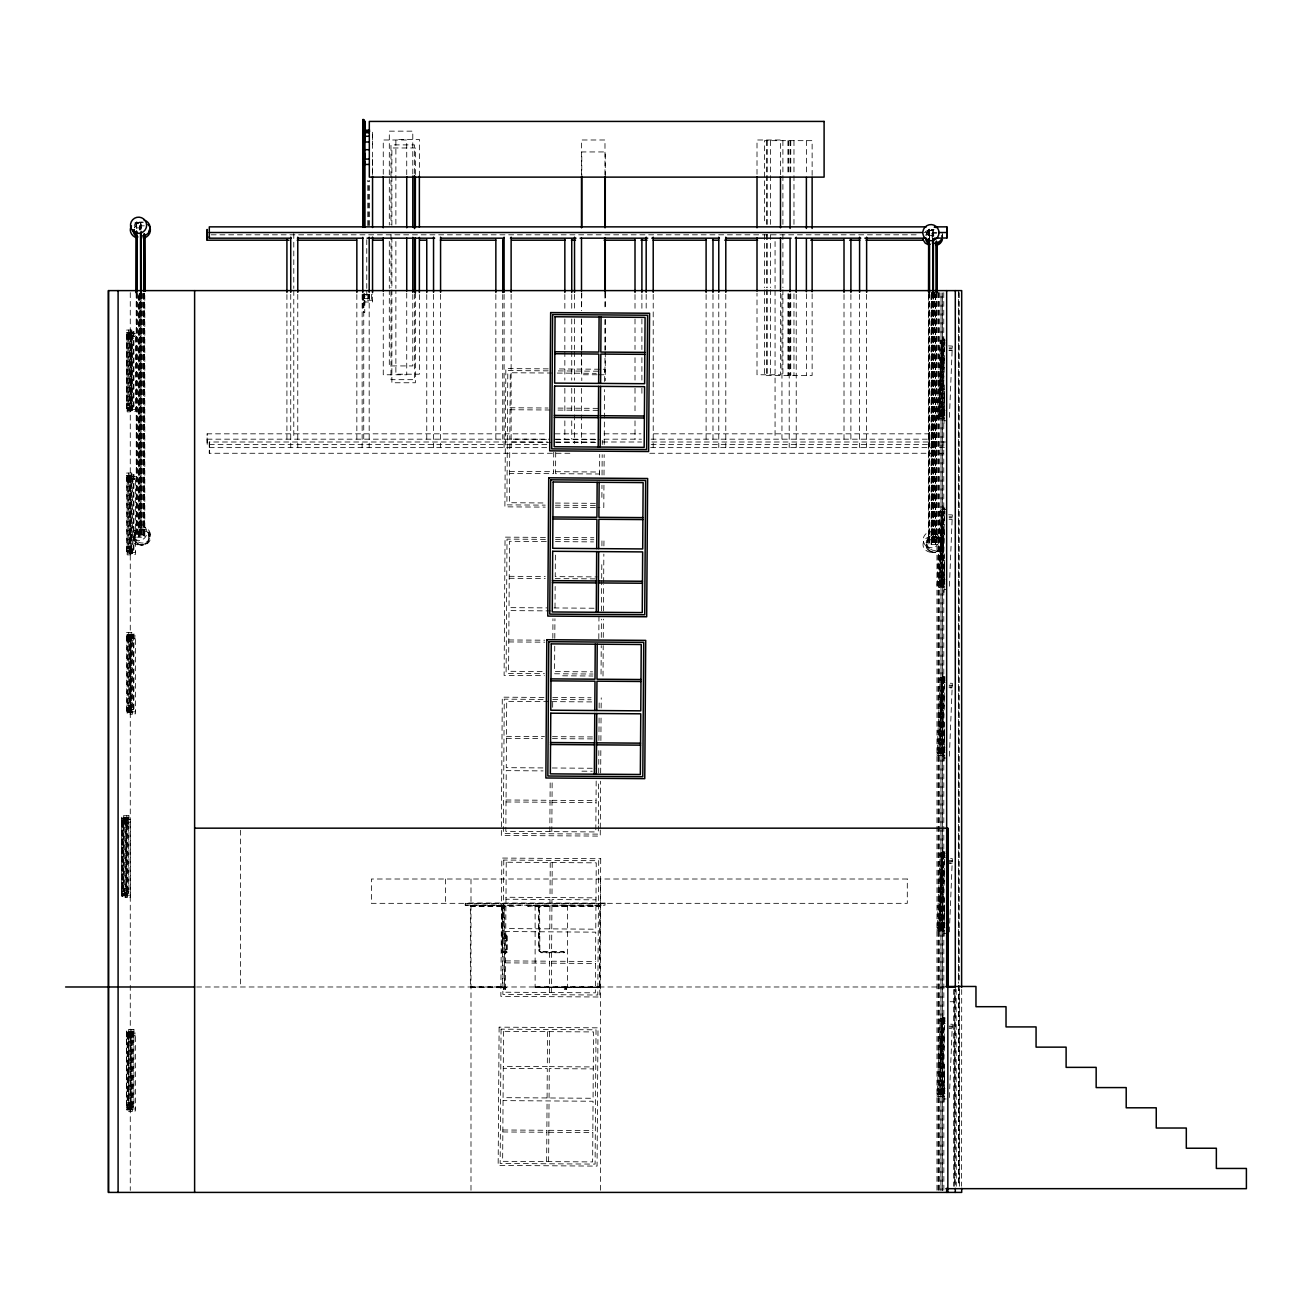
<?xml version="1.0" encoding="UTF-8"?>
<svg xmlns="http://www.w3.org/2000/svg" width="1312" height="1312" viewBox="0 0 1312 1312"><rect width="100%" height="100%" fill="white"/><g stroke="black" fill="none" stroke-linecap="round" stroke-linejoin="round"><path stroke-width="0.75" stroke-dasharray="5 3.75" d="M362.768 294.577L362.768 310.911L363.752 310.911M363.752 294.15L363.752 312.518L364.752 312.518L364.752 294.15M366.77 288.46L366.77 237.685M367.77 225.516L367.77 180.4M368.639 225.5L368.639 180.81M369.623 225.516L369.623 180.4M372.542 174.627L372.542 131.561L372.542 144.172M546.809 444.522L207.148 444.522L207.083 439.176L207.148 433.829L546.809 433.829M569.867 453.263L209.297 453.263L209.297 441.996L547.334 441.996M929.355 234.815L929.437 229.452L929.355 237.505M929.503 234.815L929.503 237.505M546.645 1161.612L547.071 1100.932M547.088 1097.964L547.284 1068.608L503.283 1068.312M547.547 1031.626L547.301 1066.64L503.283 1066.328M549.826 831.628L550.187 780.722M549.351 992.528L549.761 931.848M549.794 928.88L549.99 899.524L505.973 899.212M550.236 862.542L550.007 897.539L505.989 897.244M548.629 1161.628L549.039 1100.948M549.072 1097.98L549.269 1068.624L593.27 1068.919M549.515 1031.642L549.285 1066.64L593.286 1066.951M553.73 452.132L553.582 473.681L509.581 473.386M552.828 638.304L552.959 618.739M551.811 831.628L552.155 780.738M552.664 707.299L552.696 701.658M551.319 992.528L551.745 931.848M551.762 928.88L551.958 899.54L595.976 899.835M552.221 862.558L551.975 897.556L595.992 897.867M555.714 452.148L555.566 473.698L599.568 473.993M554.746 646.16L554.566 671.596L592.581 671.859M554.796 638.321L554.943 618.756M555.009 607.948L555.156 586.431M555.37 555.091L555.222 576.624L597.239 576.919M596.173 781.034L595.812 831.939L505.825 831.316L506.235 770.636L543.053 770.898M599.568 475.026L599.715 454.411M598.813 638.616L598.961 617.296M598.338 825.986L598.272 834.12L503.332 833.464L504.251 699.148L544.66 699.427M598.338 823.936L598.633 781.214M598.698 773.063L598.862 748.644M598.928 740.509L599.092 716.09M599.141 707.955L599.207 699.804M601.88 497.396L601.978 485.178M602.044 475.01L602.175 454.657M602.257 444.489L602.274 440.406M601.044 674.089L601.24 645.602M601.29 637.452L601.421 619.149M601.47 610.998L601.683 580.478M601.7 578.444L601.814 562.159M601.929 545.874L601.962 539.773M600.289 830.004L600.24 836.105L501.332 835.432L502.283 697.164L544.677 697.459M600.289 827.97L600.617 781.214M600.666 773.08L600.847 748.676M600.896 740.542L601.06 716.139M601.126 708.004L601.24 697.853M600.716 858.737L599.764 997.005L500.856 996.333L501.807 858.064L600.765 858.737M603.946 485.161L603.799 507.531L597.747 507.482M604.012 474.993L604.16 454.657M604.225 444.489L604.389 420.086M604.406 418.052L604.602 389.598M604.668 381.464L604.75 369.262L558.322 368.934M603.012 676.074L603.208 645.586M603.274 637.452L603.389 619.149M603.454 611.015L603.635 584.578M603.651 582.544L603.848 554.074M603.897 545.94L604.012 537.805M207.181 444.342L207.148 433.829M651.162 444.522L929.437 444.522L929.503 440.553L929.437 433.829L651.162 433.829M941.557 340.267L938.392 418.052L943.574 418.266L944.673 391.353M939.228 416.265L942.229 342.432M942.918 337.086L939.753 414.854L944.952 415.068M940.573 416.15L943.574 342.334M940.786 416.593L943.787 342.776L941.672 342.694M944.361 340.054L941.212 417.823L944.656 417.97M941.95 412.968L944.771 343.662M944.656 358.52L942.229 418.364L937.047 418.151L940.212 340.382L945.394 340.579M944.656 385.023L943.394 415.937L941.278 415.855M944.673 396.782L943.787 418.708L938.588 418.495L941.754 340.71L945.214 340.858M943.951 423.628L944.64 406.72M938.392 586.907L941.557 509.138M939.228 585.119L942.229 511.303M942.918 505.94L939.769 583.725L944.952 583.938M940.573 585.021L943.574 511.188L941.475 511.106M940.786 585.464L943.787 511.647L941.688 511.549M944.378 508.908L941.212 586.694L944.673 586.825M941.95 581.823L944.771 512.516M942.229 587.218L944.673 527.391M949.412 417.347L952.299 346.056L947.116 345.843M943.394 584.791L944.656 553.877M944.673 560.224L943.574 587.12L937.047 587.005L940.212 509.236L945.394 509.45M944.673 565.636L943.787 587.563L938.605 587.35L941.754 509.581L945.214 509.712M943.968 592.483L944.64 575.574M939.261 753.514L942.246 679.698M942.934 674.335L939.786 752.12L944.968 752.334M940.606 753.416L943.59 679.6M940.802 753.859L943.804 680.042L941.704 679.944M944.394 677.304L941.229 755.089L944.689 755.236M941.967 750.234L944.788 680.928M944.673 696.262L942.246 755.63L937.063 755.417L940.228 677.632L945.411 677.845M949.412 586.202L952.315 514.927L947.116 514.714M944.673 722.272L943.41 753.203L941.311 753.104M944.673 728.914L943.59 755.515L938.408 755.302L941.573 677.533L945.034 677.664M944.656 735.048L943.804 755.958L938.621 755.745L941.786 677.976L945.23 678.124M943.984 760.878L944.656 743.97M939.261 928.896L942.262 855.063M942.951 849.717L939.786 927.486L944.968 927.699M940.606 928.781L943.607 854.965M940.819 929.224L943.82 855.408L941.704 855.326M944.394 852.685L941.229 930.454L944.689 930.602M941.983 925.6L944.788 856.293M944.673 871.627L942.262 930.995L937.063 930.782L940.228 852.997L945.427 853.21M949.363 756.171L952.332 683.322L947.133 683.109M944.673 897.654L943.426 928.568L941.311 928.486M944.656 904.968L943.607 930.88L938.408 930.684L941.573 852.898L945.034 853.046M944.656 910.43L943.82 931.323L938.621 931.126L941.786 853.341L945.247 853.489M943.984 936.26L944.673 919.335M941.59 1018.473L938.424 1096.242L943.607 1096.455L944.673 1070.526M939.261 1094.454L942.262 1020.638M942.951 1015.275L939.802 1093.06L944.984 1093.257M940.819 1094.798L943.607 1020.523L941.508 1020.441M944.394 1018.243L941.245 1096.028L944.706 1096.16M941.983 1091.158L944.804 1021.851M944.673 1037.202L942.262 1096.553L937.08 1096.34L940.245 1018.571L945.427 1018.784M949.363 931.914L952.332 858.688L947.149 858.474M944.64 1064.196L943.426 1094.126L941.327 1094.044M944.673 1075.988L943.82 1096.898L938.638 1096.684L941.786 1018.916L945.247 1019.047M943.984 1101.818L944.673 1084.909M949.363 1097.554L952.348 1024.246L947.149 1024.049M507.252 952.168C503.939 949.33 504.005 954.939 507.252 952.168L507.236 935.997L504.595 933.521L506.137 936.391M929.437 444.522L929.355 439.176M504.169 952.774L501.807 952.168L504.169 951.561M502.512 952.758L502.873 905.378L514.976 905.378L514.976 906.362L502.824 906.379M506.694 952.774L506.694 951.561M538.461 934.128C540.856 932.832 537.444 935.8 539.166 933.537M538.461 906.116L538.904 951.003L541.692 952.774L563.996 952.692L563.848 951.577L541.741 951.561L539.872 950.396L539.593 906.116M505.481 937.408C507.482 936.014 503.086 936.342 505.743 937.473M564.242 952.315L563.16 952.004L564.275 952.168M538.855 906.166L538.838 905.985M925.255 231.716L929.306 229.616L933.996 229.616M134.792 223.007L141.647 222.204M933.865 229.338L930.192 230.42L926.764 235.324A8.069 8.069 0 0 1 932.553 229.616M563.848 951.577L563.848 952.758M144.304 225.828L139.597 225.828L139.597 229.928M136.596 227.911L142.959 227.911M928.486 230.568L933.406 230.568L933.406 236.718M924.206 232.519L936.653 232.519M936.588 233.241L931.946 233.241L931.946 237.341M211.166 234.815L919.269 234.815M928.929 235.324L935.062 235.324M363.752 294.364L372.542 294.364M363.473 298.611L371.558 298.611M372.542 300.235L362.768 300.366L362.768 294.282M363.752 301.99L372.542 301.99L372.542 293.872M363.752 304.45L364.752 304.45L364.752 293.872M133.906 332.018L128.199 332.018L128.215 405.9M126.542 332.559L132.348 332.362L132.381 411.853L127.182 411.853L127.166 332.362M133.365 332.953L126.657 332.969L126.674 404.949L133.398 404.949M127.166 334.019L132.348 334.019M126.674 334.511L132.348 334.33M126.542 334.544L131.758 334.593M127.166 335.282L132.348 335.282M126.542 335.478L135.448 335.593M127.166 335.987L132.348 335.987M130.249 336.544L135.448 336.544M127.166 336.938L132.348 336.938M126.542 337.036L129.626 337.036M130.249 338.086L133.332 338.086M130.249 338.168L133.332 338.168M127.166 338.496L130.249 338.578M597.157 374.773L581.495 374.773L581.495 352.321M599.108 374.773L604.98 374.773L604.98 352.321M126.69 403.407L131.79 403.325M130.265 405.72L126.575 405.851L133.922 405.9M126.575 407.474L132.364 407.278M126.641 407.868L133.939 407.868L133.922 330.034L126.624 330.034L126.575 410.394L131.758 410.394L131.807 330.034M127.182 408.212L132.364 408.212M126.575 408.426L135.464 408.524M127.182 408.934L132.364 408.934M130.265 409.475L135.464 409.475M127.182 409.885L132.364 409.869M127.182 410.197L132.381 410.197M554.992 433.829L595.91 433.829M604.094 433.829L640.928 433.829M207.083 439.176L548.777 439.176M555.074 439.176L595.992 439.176M604.028 439.176L641.47 439.176M651.08 439.176L929.503 439.176L929.437 433.829M555.517 441.996L594.451 441.996M602.651 441.996L641.568 441.996M651.818 441.996L946.821 441.996M209.215 447.638L547.399 447.638M650.686 447.638L946.903 447.638M649.768 453.263L944.771 453.263M133.906 475.01L128.199 475.01L128.215 548.908M126.559 475.567L132.348 475.354L132.381 554.861L127.182 554.861L127.166 475.354M126.657 475.961L133.381 475.961M127.166 477.027L132.348 477.01M127.166 477.338L132.348 477.338M126.559 477.535L131.774 477.584M127.166 478.29L132.348 478.29M126.559 478.486L131.741 478.486M130.249 478.601L135.448 478.601M127.166 478.995L132.348 478.995M130.249 479.536L135.448 479.536M127.166 479.946L132.348 479.946M126.559 480.028L129.642 480.11M130.249 481.094L133.332 481.176M127.166 481.488L130.249 481.488M136.153 532.377L141.073 532.377L141.073 292.789M139.597 535.034L144.517 535.034M136.596 537.133L144.796 537.133L144.796 293.445M931.946 542.463L936.866 542.463M937.145 544.546L928.929 544.546L928.929 292.674M128.248 546.317L131.79 546.317M126.69 546.399L131.266 546.399M126.674 547.957L133.398 547.957M127.182 548.728L130.265 548.728M126.575 548.924L133.922 548.892M130.265 549.908L133.348 549.908M130.265 549.99L133.348 549.99M127.182 550.384L132.381 550.269M126.575 550.482L131.758 550.482M126.641 550.876L133.939 550.876L133.922 473.042L126.624 473.042L126.575 553.402L132.381 553.205M127.182 551.22L132.381 551.22M126.575 551.417L135.464 551.532M127.182 551.942L132.381 551.926M130.282 552.483L135.464 552.483M127.182 552.877L132.381 552.877M133.89 634.385L128.199 634.385L128.215 708.283M126.542 634.942L131.741 634.942M126.657 635.336L133.365 635.336M127.166 636.402L132.348 636.402M127.166 636.714L132.348 636.714M126.542 636.91L131.758 636.976M126.542 637.862L132.348 637.665M130.249 637.976L135.448 637.976M127.166 638.37L132.348 638.37M130.249 638.911L135.448 638.911M127.166 639.206L130.249 639.206M126.542 639.42L132.348 639.321M130.249 640.551L133.332 640.469M127.166 640.863L130.249 640.863M127.166 640.945L130.249 640.945M128.248 705.692L131.79 705.692M126.69 705.79L131.266 705.774M126.674 707.332L133.398 707.332M127.182 708.021L130.265 708.103M126.575 708.3L133.922 708.267M130.265 709.284L133.348 709.366M127.182 709.759L132.364 709.644M126.575 709.858L131.758 709.858M126.641 710.251L133.939 710.251L133.922 632.417L126.624 632.417L126.575 712.777L132.364 712.58M127.182 710.596L132.364 710.596M126.575 710.809L135.464 710.907M127.182 711.317L132.364 711.301M130.265 711.858L135.464 711.858M127.182 712.252L132.364 712.252M128.904 817.704L123.197 817.72L123.213 891.602M121.655 818.655L128.363 818.655M122.164 819.721L127.346 819.721M121.54 820.246L127.346 820.033M126.756 820.295L123.213 820.295L123.246 889.028M122.164 820.984L127.346 820.984M121.54 821.181L130.446 821.296M122.164 821.689L127.346 821.689M125.247 822.247L130.446 822.23M122.164 822.64L127.346 822.64M121.54 822.739L124.624 822.739M125.247 823.788L128.33 823.788M125.247 823.87L128.33 823.87M122.164 824.182L125.247 824.182M121.688 889.11L126.788 889.011M121.672 890.651L128.396 890.651M125.263 891.422L121.573 891.537L128.92 891.602M125.263 892.685L128.346 892.685M121.573 893.177L127.362 892.964M122.18 893.915L127.362 893.915M121.573 894.128L130.462 894.226M122.18 894.636L127.362 894.636M125.263 895.178L130.462 895.178M122.18 895.571L127.362 895.571M122.18 895.899L127.379 895.899M604.996 903.132L465.219 903.017L465.219 905.198L604.996 905.214L604.996 903.017M465.219 903.624L604.996 903.624M465.219 905.083L604.996 905.083M535.116 905.378L535.116 987.526L599.732 987.526L599.732 905.378L527.604 905.985L542.61 905.264M470.368 906.116L504.661 905.985M527.604 905.985L599.732 906.116M470.368 906.362L502.627 906.362M535.116 906.362L599.732 906.362M502.824 906.838L503.808 906.838M504.136 907.691L503.808 906.116M504.644 907.691L504.792 906.362M504.169 935.784L503.726 937.424L502.496 937.49M504.612 935.784L505.973 935.784M538.773 937.49L538.773 935.784L539.166 938.703M502.496 938.588L505.973 938.588M541.708 952.168L563.717 952.168M470.368 986.788L502.627 986.788M535.116 986.788L599.732 986.788M196.62 986.985L946.657 986.985M470.368 987.165L502.627 987.165M535.116 987.165L599.732 987.165M502.332 987.706L506.448 987.706L470.368 987.526L470.368 905.378L502.627 905.378L502.627 987.526M563.652 987.706L567.768 987.706M564.996 988.198L566.44 988.198M564.488 989.281L566.604 989.281M950.118 1001.728L955.3 1001.728M133.906 1031.511L128.199 1031.511L128.215 1105.409M126.657 1032.462L133.381 1032.462M127.166 1033.528L132.348 1033.528M127.166 1033.84L132.348 1033.84M126.559 1034.036L131.774 1034.086M127.166 1034.791L132.348 1034.791M126.559 1034.988L131.741 1034.988M130.249 1035.102L135.448 1035.102M127.166 1035.496L132.348 1035.496M130.249 1036.037L135.448 1036.037M127.166 1036.447L132.348 1036.447M126.559 1036.529L129.642 1036.529M130.249 1037.595L133.332 1037.595M127.166 1037.989L130.249 1037.989M128.248 1102.818L131.79 1102.818M126.69 1102.9L131.266 1102.9M126.674 1104.458L133.398 1104.458M127.182 1105.229L130.265 1105.229M126.575 1105.344L133.922 1105.393M127.182 1106.885L132.381 1106.77M126.575 1106.984L131.758 1106.984M127.182 1107.722L132.381 1107.722M126.575 1107.918L135.464 1108.033M127.182 1108.443L132.381 1108.427M130.265 1108.984L135.464 1108.984M127.182 1109.378L132.381 1109.378M127.182 1109.706L132.381 1109.706M548.236 368.869L505.842 368.574L504.89 506.842L545.267 507.121M548.219 370.853L507.81 370.574L506.891 504.874L545.267 505.136M558.305 370.919L600.732 371.214M552.27 373.034L510.27 372.756L509.81 439.077L548.678 439.356M557.305 373.067L596.271 373.346M510.024 407.753L548.039 408.016M558.01 408.081L600.027 408.376M510.007 409.738L552.024 410.016M558.01 410.066L600.01 410.344M555.796 439.405L599.814 439.7M551.794 442.341L509.794 442.046L509.368 502.726L545.382 502.988M555.78 442.374L595.796 442.636M509.581 471.402L553.598 471.713M555.583 471.713L599.584 472.025M555.37 503.054L595.369 503.332M555.37 505.218L595.763 505.497M555.353 507.186L595.714 507.465M545.431 537.412L505.054 537.133L504.103 675.401L544.464 675.68M555.517 537.477L593.86 537.74M545.398 539.38L507.022 539.117L506.088 673.433L544.48 673.696M555.501 539.462L593.877 539.724M546.3 541.561L509.482 541.298L509.023 607.636L547.038 607.899M555.468 541.626L593.483 541.889M509.236 576.312L545.251 576.558M509.22 578.28L545.234 578.526M555.206 578.608L597.222 578.887M554.025 607.948L596.976 608.243M551.007 610.9L509.007 610.605L508.58 671.285L544.595 671.531M508.794 639.961L544.808 640.207M508.777 641.929L544.792 642.175M554.582 673.761L592.958 674.024M562.635 675.795L592.909 676.008M552.746 697.508L591.105 697.771M552.746 699.493L591.122 699.755M548.728 701.625L506.711 701.33L506.252 767.668L543.07 767.93M551.712 701.641L592.712 701.92M506.465 736.344L544.48 736.606M552.467 736.655L592.466 736.934M506.465 738.312L542.463 738.558M552.45 738.64L596.452 738.935M552.237 767.979L596.255 768.291M581.921 771.161L592.237 771.226M506.038 799.992L550.04 800.287M552.024 800.304L596.042 800.615M506.022 801.96L550.023 802.272M552.008 802.288L596.025 802.583M505.546 960.892L549.564 961.188M551.548 961.204L595.55 961.516M505.546 962.86L549.548 963.172M551.532 963.188L595.533 963.484M502.857 1129.976L546.858 1130.288M548.842 1130.288L592.86 1130.6M502.84 1131.961L546.858 1132.256M548.826 1132.272L592.844 1132.584M942.836 339.054L944.952 339.152M942.803 340.005L944.902 340.087M940.13 342.35L945.312 342.563M941.426 343.203L943.541 343.285M940.081 343.301L945.28 343.514M941.639 343.646L943.738 343.728M942.131 344.925L945.214 345.056M949.15 347.91L952.217 348.041M949.101 348.861L952.184 348.976M949.035 350.402L952.118 350.534M949.035 350.484L952.118 350.616M942.049 410.476L945.132 410.607M939.884 411.935L945.066 412.148M939.835 412.886L945.034 413.1M943.754 413.788L939.343 413.69L943.968 414.149M940.884 414.116L943.968 414.231M937.162 415.232L943.689 415.33M938.72 415.56L943.902 415.773M938.474 416.068L943.656 416.281M937.129 416.183L942.311 416.38M938.67 416.511L943.869 416.724M944.082 420.693L946.182 420.791M942.852 507.924L944.952 508.006M942.803 508.859L944.919 508.958M940.13 511.221L945.312 511.418M940.097 512.156L945.28 512.369M941.639 512.5L943.754 512.582M942.131 513.796L945.214 513.91M949.15 516.764L952.233 516.895M949.117 517.715L952.184 517.846M949.052 519.257L952.135 519.388M942.049 579.248L945.132 579.461M939.884 580.79L945.066 581.003M939.851 581.741L945.034 581.954M940.688 582.528L943.754 582.643M939.343 582.626L942.41 582.758M940.884 582.971L943.968 583.102M937.162 584.086L943.705 584.201M938.72 584.43L943.902 584.644M938.474 584.939L943.656 585.136M937.129 585.037L942.311 585.25M938.687 585.382L943.869 585.595M944.082 589.564L946.182 589.646M942.869 676.32L944.968 676.402M942.82 677.271L944.935 677.353M940.146 679.616L945.329 679.829M941.458 680.452L943.558 680.534M940.114 680.551L945.296 680.764M941.655 680.895L943.771 680.977M945.23 682.322L942.147 682.191L945.23 682.404M949.166 685.176L952.25 685.29M949.134 686.11L952.2 686.242M949.068 687.668L952.151 687.783L949.068 687.75M942.065 747.742L945.148 747.856M939.9 749.201L945.083 749.398M939.868 750.136L945.05 750.349M939.359 751.022L943.787 751.054M940.901 751.366L943.984 751.415M938.523 752.383L943.722 752.596M937.178 752.481L942.377 752.694M938.736 752.826L943.918 753.039M938.49 753.334L943.672 753.547M937.145 753.432L942.328 753.646M938.703 753.777L943.886 753.99M944.099 757.959L946.198 758.041M942.869 851.685L944.968 851.767M942.836 852.636L944.935 852.718M940.146 854.981L945.345 855.194M941.458 855.818L943.558 855.916M940.114 855.932L945.296 856.146M941.672 856.26L943.771 856.359M942.164 857.556L945.23 857.687L942.147 857.638M949.166 860.541L952.25 860.656M949.134 861.492L952.217 861.607M942.082 923.025L945.165 923.14M939.9 924.566L945.099 924.78M939.868 925.518L945.05 925.714M939.359 926.403L943.787 926.42M940.917 926.731L944 926.862M937.194 927.863L943.722 927.961M938.736 928.191L943.935 928.404M938.49 928.699L943.689 928.912M937.145 928.798L942.344 929.011M938.703 929.142L943.886 929.355M944.099 933.324L946.214 933.406M942.869 1017.259L944.984 1017.341M942.836 1018.194L944.952 1018.292M940.163 1020.539L945.345 1020.752M941.721 1020.884L943.82 1020.966M941.458 1021.392L943.574 1021.474M940.114 1021.49L945.312 1021.704M941.672 1021.835L943.787 1021.917M942.164 1023.212L945.247 1023.245M949.183 1026.099L952.266 1026.23M949.134 1027.05L952.217 1027.181M949.084 1028.592L952.151 1028.723M942.082 1088.665L945.165 1088.796M939.917 1090.124L945.099 1090.338M939.884 1091.076L945.066 1091.289M939.376 1091.879L943.804 1091.896M939.376 1091.961L944 1092.338L940.917 1092.306M937.194 1093.421L943.738 1093.536M938.752 1093.765L943.935 1093.978M938.506 1094.257L943.689 1094.47M937.162 1094.372L942.344 1094.585M938.72 1094.716L943.902 1094.913M944.115 1098.898L946.214 1098.98M143.434 222.204L137.842 223.007L134.414 227.911A8.069 8.069 0 0 1 142.303 221.925M942.442 235.324L942.721 237.423A8.069 8.069 0 0 0 941.639 233.388M504.612 951.577L504.595 952.758M209.297 441.996L209.297 453.263M133.381 332.018L133.348 409.475M133.398 475.01L133.365 552.483M133.381 634.385L133.348 711.858M133.398 1031.511L133.348 1108.984M131.84 332.953L131.856 404.949M131.823 473.042L131.774 553.402M131.807 632.417L131.758 712.777M131.823 1029.543L131.84 1107.377M131.298 334.593L131.331 403.325M131.741 1032.068L131.758 1109.903L126.575 1109.903L126.559 1032.068L132.348 1031.855L132.381 1111.362L127.182 1111.362L127.166 1031.855M131.282 332.018L131.298 405.9M131.282 475.01L131.298 548.892M131.282 634.385L131.298 708.283M131.282 1031.511L131.298 1105.393M130.774 334.511L130.757 403.407M130.741 477.502L130.79 546.399M130.741 636.894L130.79 705.774M130.741 1034.004L130.79 1102.9M130.232 477.502L130.249 546.399M129.74 332.953L129.757 404.949M129.74 475.961L129.757 547.957M129.74 635.336L129.757 707.332M129.626 334.544L129.658 408.426M129.642 477.535L129.658 551.417M129.626 636.91L129.658 710.792M129.74 1032.462L129.658 1107.918M128.724 330.034L128.74 407.868M128.724 473.042L128.756 550.876M128.724 632.417L128.74 710.251M128.724 1029.543L128.756 1107.377M128.396 817.704L128.346 895.178M128.182 1032.462L128.199 1104.458M127.658 334.511L127.707 403.407M127.69 477.519L127.69 546.399M127.69 636.894L127.674 705.79M127.658 1034.02L127.707 1102.9M126.805 815.736L126.838 893.57M126.28 817.72L126.296 891.602M125.739 820.213L125.788 889.11M124.738 818.655L124.656 894.128M123.722 815.736L123.738 893.57M122.705 889.11L122.688 820.213L122.672 889.11M961.696 989.51L961.614 1186.261M959.416 989.51L959.416 1186.261M959.269 292.658L959.269 983.36M959.269 985.41L959.269 1186.261M958.547 290.608L958.547 983.36M958.547 985.41L958.547 1186.261M958.432 292.658L958.432 983.36M958.432 985.41L958.432 1186.261M956.153 989.51L956.284 1186.261M955.3 986.985L955.3 1186.327M953.676 989.51L953.676 1186.261M943.771 292.658L943.853 1190.361M939.622 292.658L939.49 1190.361M938.293 292.658L938.293 1190.361M938.146 292.658L938.146 1190.361M936.948 292.658L936.948 1190.361M936.62 292.625L936.702 544.546L936.374 292.625M936.325 292.625L936.145 544.546M935.866 292.674L935.915 544.546M935.686 544.546L935.653 292.674L935.472 544.546M934.439 292.674L934.439 544.546M934.193 292.674L934.177 544.546M933.964 292.674L933.898 544.546M933.849 292.674L933.849 544.546M933.406 294.052L933.406 539.79L928.486 539.79L928.584 294.052M933.16 230.568L933.193 236.718M933.16 294.052L933.193 539.79M932.881 230.568L932.914 238.768M932.98 294.052L932.881 539.79M932.52 292.674L932.75 544.546M932.471 233.241L932.324 237.341M932.324 292.625L932.356 544.546M932.225 233.241L932.094 237.341M932.045 292.625L932.012 544.546M931.946 292.625L931.75 544.546L931.7 292.674M931.405 544.546L931.192 292.674L931.126 544.546M929.536 292.674L929.536 544.546M929.257 292.674L929.273 544.546M929.027 230.568L929.027 238.768M928.978 292.674L929.044 544.546M928.781 230.568L928.798 238.768M928.584 230.568L928.535 238.768M866.625 294.396L866.625 447.638M859.59 294.396L859.59 447.638M850.898 294.544L850.898 439.176M844.01 294.544L844.01 439.176M812.128 175.365L812.128 140.663L764.47 140.663L764.47 224.368M812.128 293.773L812.128 375.445L764.47 375.445L764.47 289.706M806.388 140.663L806.388 175.365M806.388 293.773L806.388 375.445M796.22 294.396L796.22 447.638M793.973 140.663L793.973 224.368M793.973 293.773L793.973 375.445M790.759 140.663L790.759 175.365M790.759 293.773L790.759 375.445M790.07 140.663L790.07 175.365M790.07 293.773L790.07 375.445M789.201 294.396L789.201 447.638M788.643 140.663L788.643 175.365M788.643 293.773L788.643 375.445M787.938 140.663L787.938 175.365M787.938 293.773L787.938 375.445M782.903 140.663L782.903 224.368M782.903 234.569L782.903 287.656M782.903 289.706L782.903 375.445M781.952 294.544L781.952 439.176M780.492 174.693L780.492 139.99L757.008 139.99L757.008 174.693M780.492 293.117L780.492 374.773L757.008 374.773L757.008 293.117M775.064 241.572L775.064 288.427M775.064 290.46L775.064 439.176M770.488 140.663L770.488 224.368M770.488 234.569L770.488 287.656M770.488 289.706L770.488 375.445M767.274 140.663L767.274 224.368M767.274 234.569L767.274 287.656M767.274 289.706L767.274 375.445M766.602 140.663L766.602 224.368M766.602 234.569L766.602 287.656M766.602 289.706L766.602 375.445M764.47 234.569L764.47 287.656M725.798 294.396L725.798 447.638M718.779 294.396L718.779 447.638M712.99 294.544L712.99 439.176M706.102 294.544L706.102 439.176M653.212 294.396L653.212 447.638M646.176 294.396L646.176 310.747M641.896 294.544L641.896 310.846M641.896 318.98L641.896 349.55M641.896 357.684L641.896 380.103M641.896 388.254L641.896 394.354M635.008 294.544L635.008 310.846M635.008 318.98L635.008 349.55M635.008 357.684L635.008 380.103M635.008 388.254L635.008 412.69M635.008 420.84L635.008 439.176M605.275 176.448L605.275 151.946L581.79 151.946L581.79 176.448M605.275 292.822L605.275 309.156M605.275 319.357L605.275 349.976M605.275 352.026L605.275 380.611M604.98 174.693L604.98 139.99L581.495 139.99L581.495 174.693M604.98 293.117L604.98 309.452M604.98 319.652L604.98 350.271M600.486 879.007L600.486 1192.411M598.748 987.526L597.403 987.526M581.79 292.822L581.577 310.747M581.577 318.914L581.79 349.976M581.577 351.6L581.79 380.611M581.577 388.385L581.577 412.903M581.577 414.936L581.577 443.538M581.495 293.117L581.495 309.452M581.495 319.652L581.495 350.271M574.541 294.396L574.541 310.747M574.541 318.914L574.541 349.566M574.541 351.6L574.541 380.201M574.541 388.385L574.541 412.903M574.541 414.936L574.541 443.538M571.737 294.544L571.737 310.846M571.737 318.98L571.737 349.55M571.737 351.583L571.737 380.103M571.737 388.254L571.737 412.69M571.737 420.84L571.737 439.176M569.933 987.526L568.588 987.526M567.473 905.378L567.473 987.526M567.227 905.378L567.227 906.362M566.39 987.526L566.472 989.281M565.046 987.526L564.947 989.281M564.849 294.544L564.849 310.846M564.849 318.98L564.849 349.55M564.849 351.583L564.849 380.103M564.849 388.254L564.849 412.69M564.849 420.84L564.849 439.176M555.124 905.378L555.124 906.362M539.757 906.116L539.757 907.691L538.297 907.691L538.297 906.116M539.035 907.494L539.019 949.248M537.559 987.526L536.214 987.526M511.122 294.396L511.122 447.638M506.694 936.374L506.694 952.135L502.398 952.168L502.381 907.494M506.137 935.964L506.137 952.135M505.448 989.166L503.332 989.166M505.251 987.608L505.153 989.281M504.759 905.264L504.612 988.198L504.054 905.378M504.103 294.396L504.103 447.638M503.529 987.608L503.628 989.281M502.742 294.544L502.742 439.176M501.807 906.116L501.807 952.135M501.66 987.526L500.315 987.526M495.854 294.544L495.854 439.176M472.828 987.526L471.484 987.526M470.992 879.007L470.992 1190.378M445.408 879.007L445.408 903.328M440.57 294.396L440.57 447.638M433.55 294.396L433.55 447.638M426.761 294.544L426.761 439.176M419.364 176.152L419.364 139.4L395.88 139.4L395.88 225.156M419.364 294.577L419.364 374.199L395.88 374.199L395.88 290.493M415.363 174.512L415.363 147.977L391.878 147.977L391.878 174.512M415.363 292.937L415.363 382.76L391.878 382.76L391.878 237.8M414.461 173.479L414.461 144.894L390.976 144.894L390.976 224.516M414.461 293.937L414.461 379.676L390.976 379.676L390.976 289.854M412.788 174.02L412.788 131.151L389.303 131.151L389.303 225.074M412.788 294.478L412.788 365.933L389.303 365.933L389.303 290.395M406.736 174.693L406.736 139.99L383.252 139.99L383.252 174.693M406.736 293.117L406.736 374.773L383.252 374.773L383.252 293.117M395.88 241.49L395.88 288.443M391.878 176.562L391.878 225.549M390.976 234.733L390.976 287.82M389.303 241.392L389.303 288.361M372.542 159.08L372.542 176.333M371.558 294.282L371.558 300.366M369.623 294.134L369.623 300.235M369.18 294.396L369.18 447.638M368.639 294.544L368.639 298.611M367.77 294.134L367.77 300.235M366.77 290.493L366.77 298.611M364.474 293.872L364.474 301.99M363.752 293.872L363.736 439.176M363.473 294.282L363.473 300.366M362.145 294.396L362.145 447.638M356.848 294.544L356.848 439.176M297.775 294.396L297.775 447.638M293.79 233.421L293.79 288.427M293.79 290.46L293.79 439.176M290.739 294.396L290.739 447.638M286.918 294.544L286.918 439.176M240.506 830.201L240.506 986.985M144.517 293.396L144.648 537.133M144.271 293.396L144.369 537.133M144.025 293.396L143.992 535.034M143.795 293.445L143.795 537.133L143.418 293.445M143.352 293.445L143.287 537.133M142.106 293.445L142.106 537.133M141.942 293.445L141.827 537.133M141.68 293.445L141.614 537.133M141.073 229.305L141.073 223.155L136.153 223.155L136.251 229.305M140.925 223.155L140.827 229.305M140.827 292.789L140.925 532.377M140.532 223.155L140.581 229.305M140.532 292.789L140.417 537.133M140.138 225.828L140.138 229.928M140.138 293.396L140.253 537.133M139.892 225.828L139.892 229.928M139.974 537.133L139.892 293.396L139.58 537.133M139.351 293.445L139.318 537.133M139.285 293.445L139.056 537.133M137.186 293.445L137.186 537.133M136.907 293.445L136.94 537.133M136.678 223.155L136.678 229.305M136.678 292.789L136.71 537.133M136.432 223.155L136.432 229.305M136.464 292.789L136.432 532.377M136.186 292.789L136.251 532.377M130.265 292.658L130.265 983.36M130.265 985.41L130.265 1190.361M135.464 224.303A8.069 8.069 0 0 1 143.254 222.204M134.218 225.828A8.069 8.069 0 0 1 139.925 220.121M925.714 235.324A8.069 8.069 0 0 1 933.521 229.338M941.311 235.324A8.069 8.069 0 0 1 941.59 237.423M926.567 233.241A8.069 8.069 0 0 1 930.323 228.337M942.164 233.241A8.069 8.069 0 0 1 942.164 237.423M504.595 934.062A2.165 2.165 0 0 1 506.645 936.358M541.708 952.25A2.821 2.821 0 0 1 539.101 949.248M499.118 1027.148L498.15 1165.417L597.058 1166.106L598.01 1027.837L499.118 1027.148M501.069 1029.149L500.151 1163.449L595.09 1164.105L596.025 1029.805L501.069 1029.149M503.775 860.049L502.857 994.365L597.796 995.021L598.715 860.705L503.775 860.049M503.054 1100.62L502.644 1161.317L592.63 1161.924L593.057 1101.244L503.054 1100.62M503.529 1031.33L503.07 1097.652L593.073 1098.275L593.532 1031.937L503.529 1031.33M505.76 931.536L505.333 992.216L595.336 992.84L595.746 932.16L505.76 931.536M506.235 862.23L505.776 928.568L595.779 929.191L596.238 862.853L506.235 862.23M134.759 535.05C131.577 544.513 146.944 549.416 148.912 539.216C152.094 529.753 136.727 524.849 134.759 535.05M927.108 542.463C923.927 551.926 939.294 556.829 941.245 546.628C944.427 537.166 929.06 532.262 927.108 542.463M131.003 535.05C128.182 545.448 145.616 549.105 148.387 539.216C151.208 528.802 133.775 525.161 131.003 535.05M923.336 542.463C920.516 552.877 937.949 556.518 940.737 546.628C943.541 536.231 926.108 532.574 923.336 542.463M135.448 333.609L130.249 333.609L130.265 411.46L135.464 411.46L135.448 333.609M133.348 406.9L130.265 406.9L133.348 406.982M135.448 476.617L130.249 476.617L130.282 554.451L135.464 554.451L135.448 476.617M132.348 634.729L127.166 634.729L127.182 714.236L132.364 714.236L132.348 634.729M135.448 635.992L130.249 635.992L130.265 713.826L135.464 713.826L135.448 635.992M128.92 815.736L121.622 815.736L121.639 893.57L128.937 893.57L128.92 815.736M127.346 818.048L122.164 818.065L122.18 897.556L127.379 897.556L127.346 818.048M126.739 818.262L121.54 818.262L121.573 896.096L126.756 896.096L126.739 818.262M130.446 819.311L125.247 819.311L125.263 897.146L130.462 897.146L130.446 819.311M907.297 879.007L371.394 879.007L371.394 903.328L907.297 903.328L907.297 879.007M133.922 1029.543L126.624 1029.543L126.641 1107.377L133.939 1107.377L133.922 1029.543M135.448 1033.118L130.249 1033.118L130.265 1110.952L135.464 1110.952L135.448 1033.118M133.348 1106.41L130.265 1106.41L133.348 1106.492M952.151 863.148L949.068 863.034L952.151 863.23M954.71 1186.261L954.71 989.51L954.578 1186.261M942.426 1190.361L942.426 292.658L942.328 1190.361M941.032 1190.361L941.032 292.658L940.901 1190.361M138.793 537.133L138.842 293.445L138.744 537.133M137.498 544.086A8.036 8.036 0 0 0 149.552 537.133A8.036 8.036 0 0 0 137.498 530.179A8.036 8.036 0 0 0 137.498 544.086M138.629 544.086A8.036 8.036 0 0 0 150.683 537.133A8.036 8.036 0 0 0 138.629 530.179A8.036 8.036 0 0 0 138.629 544.086M134.89 539.33A8.036 8.036 0 0 0 146.96 532.377A8.036 8.036 0 0 0 134.89 525.407A8.036 8.036 0 0 0 134.89 539.33M138.35 542.004A8.036 8.036 0 0 0 150.404 535.034A8.036 8.036 0 0 0 138.35 528.08A8.036 8.036 0 0 0 138.35 542.004M929.831 551.499A8.036 8.036 0 0 0 941.901 544.546A8.036 8.036 0 0 0 929.831 537.592A8.036 8.036 0 0 0 929.831 551.499M930.962 551.499A8.036 8.036 0 0 0 943.016 544.546A8.036 8.036 0 0 0 930.962 537.592A8.036 8.036 0 0 0 930.962 551.499M930.684 549.416A8.036 8.036 0 0 0 942.738 542.463A8.036 8.036 0 0 0 930.684 535.493A8.036 8.036 0 0 0 930.684 549.416M927.24 546.743A8.036 8.036 0 0 0 939.294 539.79A8.036 8.036 0 0 0 927.24 532.82A8.036 8.036 0 0 0 927.24 546.743"/><path stroke-width="1.5" d="M362.768 292.543L362.768 237.423M362.768 227.402L362.768 161.901L364.752 161.901L364.752 227.37M362.768 158.965L362.768 119.589L363.752 119.589L363.752 141.991L368.656 141.991M363.752 227.37L363.752 161.901M363.752 119.589L362.768 121.032M364.474 227.37L364.474 131.561M364.752 159.08L364.752 133.562L363.752 133.562M364.752 131.889L364.752 121.212L364.752 141.991M372.542 292.691L372.542 237.128M372.542 227.55L372.542 176.316M291.248 238.177L209.297 238.177L209.297 226.861L926.338 226.861M934.521 238.177L946.838 237.98L946.821 226.861L934.521 226.861M594.352 774.178L594.762 713.498M594.795 710.53L594.992 681.174L550.974 680.862M595.238 644.192L595.008 679.19L550.991 678.894M596.271 612.278L596.681 551.598M596.698 548.629L596.911 519.273L552.893 518.978M597.157 482.291L596.927 517.289L552.91 516.994M598.19 447.048L598.6 386.351M598.633 383.399L598.83 354.043L554.812 353.732M599.076 317.061L598.846 352.059L554.828 351.764M596.32 774.178L596.747 713.498M596.763 710.53L596.96 681.19L640.978 681.486M597.222 644.208L596.976 679.206L640.994 679.518M598.239 612.294L598.666 551.614M598.682 548.646L598.879 519.29L642.896 519.585M599.141 482.308L598.895 517.305L642.913 517.617M600.174 447.048L600.584 386.368M600.601 383.399L600.814 354.06L644.815 354.355M601.06 317.078L600.814 352.075L644.832 352.37M209.346 236.521L209.297 238.177M289.001 240.194L207.148 240.194L207.148 229.452L207.23 234.815M131.479 225.976C128.363 230.535 131.807 236.849 136.973 237.8M940.245 241.457L935.768 245.213M143.434 237.8L145.206 236.996A8.069 8.069 0 0 1 143.254 237.8M364.752 121.426L363.752 121.426L363.752 159.08L368.656 159.08M363.752 122.803L364.752 122.803M362.768 125.312L363.752 125.312M363.752 130.183L369.607 130.183M363.752 131.561L369.607 131.43M362.768 132.266L363.752 132.266M363.752 132.742L368.656 132.742M363.752 136.268L368.656 136.268M362.768 141.63L363.752 141.63M363.752 142.516L364.752 142.516M363.752 149.699L368.656 149.699M363.752 153.438L364.752 153.438L364.752 164.443M368.656 164.443L363.752 164.443L363.752 153.045L362.768 153.045L362.768 164.558M209.215 232.519L922.156 232.519M938.539 232.519L946.739 232.519M297.381 238.177L362.948 238.177M367.048 238.177L434.649 238.177M440.799 238.177L504.3 238.177M510.45 238.177L576.001 238.177M580.101 238.177L647.718 238.177M651.802 238.177L719.419 238.177M725.552 238.177L791.12 238.177M795.22 238.177L860.77 238.177M864.87 238.177L926.338 238.177M297.184 240.194L356.52 240.194M372.887 240.194L383.12 240.194M419.955 240.194L426.088 240.194M440.406 240.194L495.657 240.194M512.024 240.194L565.226 240.194M571.36 240.194L575.46 240.194M604.094 240.194L634.795 240.194M640.928 240.194L647.062 240.194M653.212 240.194L706.397 240.194M712.547 240.194L718.681 240.194M724.814 240.194L757.549 240.194M810.75 240.194L843.485 240.194M849.635 240.194L859.868 240.194M866.002 240.194L923.287 240.194M194.619 828.167L947.838 828.167L947.838 1192.411M945.919 986.476L975.964 986.476L975.964 1006.698L1006.025 1006.698L1006.025 1026.919L1036.07 1026.919L1036.07 1047.14L1066.115 1047.14L1066.115 1067.361L1096.16 1067.361L1096.16 1087.582L1126.204 1087.582L1126.204 1107.804L1156.249 1107.804L1156.249 1128.025L1186.31 1128.025L1186.31 1148.23L1216.355 1148.23L1216.355 1168.451L1246.4 1168.451L1246.4 1188.672L945.919 1188.672M65.6 986.985L194.619 986.985M554.386 415.412L598.403 415.707M600.388 415.724L644.389 416.019M554.386 417.38L598.387 417.692M600.371 417.708L644.372 418.003M552.467 580.642L596.484 580.954M598.452 580.954L642.47 581.265M552.45 582.626L596.468 582.922M598.452 582.938L642.454 583.233M550.548 742.543L594.566 742.838M596.55 742.854L640.551 743.166M550.548 744.511L594.549 744.822M596.534 744.839L640.535 745.134M929.306 245.213L925.255 243.13L922.91 239.506M930.192 244.409L927.486 241.457M137.842 236.996L135.152 234.044M150.093 227.911L150.372 230.01M134.168 230.01L134.414 232.093M207.148 240.194L207.083 234.815M946.821 226.861L946.821 238.177M961.614 987.46L961.696 290.608L108.371 290.608L108.371 1192.411L961.696 1192.411L961.696 1188.311M955.3 290.608L955.3 986.985L946.657 986.985L946.657 290.608M955.3 1188.344L955.3 1192.411M947.74 828.167L947.74 986.985M946.657 1188.344L946.657 1192.411M936.981 245.574L936.883 292.674L936.62 241.424M936.473 241.424L936.604 292.674M936.325 241.424L936.145 292.674M933.406 238.768L933.406 292.002M933.193 238.768L933.16 292.002M932.914 238.768L933.029 292.002M929.536 245.574L929.536 292.674M929.257 245.574L929.257 292.674M929.027 238.768L929.093 292.674M928.798 238.768L928.929 292.674M928.634 238.768L928.535 292.002M866.625 237.193L866.625 292.346M859.59 237.193L859.59 292.346M850.898 239.538L850.898 292.51M844.01 239.538L844.01 292.51M812.128 177.415L812.128 228.452M812.128 238.653L812.128 291.74M806.388 177.415L806.388 228.452M806.388 238.653L806.388 291.74M796.22 237.193L796.22 292.346M790.07 177.415L790.07 228.452M790.07 238.653L790.07 291.74M780.492 176.743L780.492 227.78M780.492 237.997L780.492 291.067M757.008 176.743L757.008 227.78M757.008 237.997L757.008 291.067M725.798 237.193L725.798 292.346M718.779 237.193L718.779 292.346M712.99 239.538L712.99 292.51M706.102 239.538L706.102 292.51M653.212 237.193L653.212 292.346M646.176 237.193L646.176 292.346M641.896 239.538L641.896 292.51M635.008 239.538L635.008 292.51M605.275 176.448L605.275 227.484M605.275 237.685L605.275 292.822M604.98 176.743L604.98 227.78M604.98 237.997L604.98 291.067M581.79 176.448L581.79 227.484M581.495 176.743L581.495 227.78M581.495 237.997L581.495 291.067M574.541 237.193L574.541 292.346M571.737 239.538L571.737 292.51M564.849 239.538L564.849 292.51M511.122 237.193L511.122 292.346M504.103 237.193L504.103 292.346M502.742 239.538L502.742 292.51M495.854 239.538L495.854 292.51M440.57 237.193L440.57 292.346M433.55 237.193L433.55 292.346M426.761 239.538L426.761 292.51M419.364 176.152L419.364 227.189M419.364 237.406L419.364 292.527M415.363 176.562L415.363 227.599M415.363 237.8L415.363 292.937M414.461 175.529L414.461 228.6M414.461 238.817L414.461 291.904M412.788 176.07L412.788 227.107M412.788 237.308L412.788 292.445M406.736 176.743L406.736 227.78M406.736 237.997L406.736 291.067M383.252 176.743L383.252 227.78M383.252 237.997L383.252 291.067M369.18 237.193L369.18 292.346M362.768 119.589L362.768 141.089M356.848 239.538L356.848 292.51M297.775 237.193L297.775 292.346M290.739 237.193L290.739 292.346M286.918 239.538L286.918 292.51M194.619 290.608L194.619 1192.411M144.796 236.111L144.796 291.395L144.517 234.012M144.271 234.012L144.304 291.395M144.09 234.012L143.992 291.362M141.073 231.355L141.073 292.789M140.827 233.388L140.925 292.789M140.532 233.388L140.63 292.789M136.924 236.111L136.94 291.395M136.678 231.355L136.678 292.789M136.53 231.355L136.464 292.789M136.251 231.355L136.153 292.789M118.096 290.608L118.096 1192.411M108.568 290.608L108.568 1192.411M149.24 230.01A8.069 8.069 0 0 1 148.978 232.093M137.137 236.996A8.069 8.069 0 0 1 133.102 230.01M148.01 224.303A8.069 8.069 0 0 1 144.386 237.8M136.579 235.717A8.069 8.069 0 0 1 134.218 230.01M144.107 220.121A8.069 8.069 0 0 1 142.024 235.996M136.317 233.634A8.069 8.069 0 0 1 135.021 231.962M940.507 241.457A8.069 8.069 0 0 1 937.555 244.409M929.47 244.409A8.069 8.069 0 0 1 925.714 239.506M942.442 239.506A8.069 8.069 0 0 1 936.735 245.213M928.929 243.13A8.069 8.069 0 0 1 926.846 239.506M941.36 239.374A8.069 8.069 0 0 1 932.274 243.13M928.65 241.047A8.069 8.069 0 0 1 927.371 239.374M934.357 227.255A8.069 8.069 0 0 1 936.456 227.534M546.809 639.715L545.858 777.983L644.766 778.656L645.717 640.387L546.809 639.715M548.728 477.814L547.776 616.082L646.685 616.771L647.636 478.503L548.728 477.814M550.646 312.584L549.695 450.852L648.604 451.525L649.555 313.256L550.646 312.584M548.777 641.699L547.858 776.015L642.798 776.671L643.716 642.355L548.777 641.699M550.696 479.815L549.761 614.114L644.717 614.77L645.635 480.471L550.696 479.815M552.614 314.568L551.696 448.884L646.636 449.54L647.554 315.224L552.614 314.568M550.761 713.187L550.335 773.867L640.338 774.49L640.764 713.81L550.761 713.187M551.237 643.88L550.778 710.218L640.781 710.842L641.24 644.504L551.237 643.88M552.68 551.286L552.254 611.966L642.257 612.589L642.667 551.909L552.68 551.286M553.156 481.996L552.696 548.318L642.7 548.941L643.142 482.603L553.156 481.996M554.599 386.056L554.172 446.736L644.176 447.359L644.602 386.679L554.599 386.056M555.074 316.75L554.615 383.088L644.618 383.711L645.078 317.373L555.074 316.75M824.1 121.426L369.312 121.426L369.312 177.12L824.1 177.12L824.1 121.426M364.752 126.903L363.752 126.903L364.752 126.936M143.795 291.395L143.795 236.111L143.664 291.395M134.529 232.24A8.069 8.069 0 0 0 146.649 225.254A8.069 8.069 0 0 0 134.529 218.251A8.069 8.069 0 0 0 134.529 232.24M926.879 239.653A8.069 8.069 0 0 0 938.998 232.667A8.069 8.069 0 0 0 926.879 225.664A8.069 8.069 0 0 0 926.879 239.653"/></g></svg>
